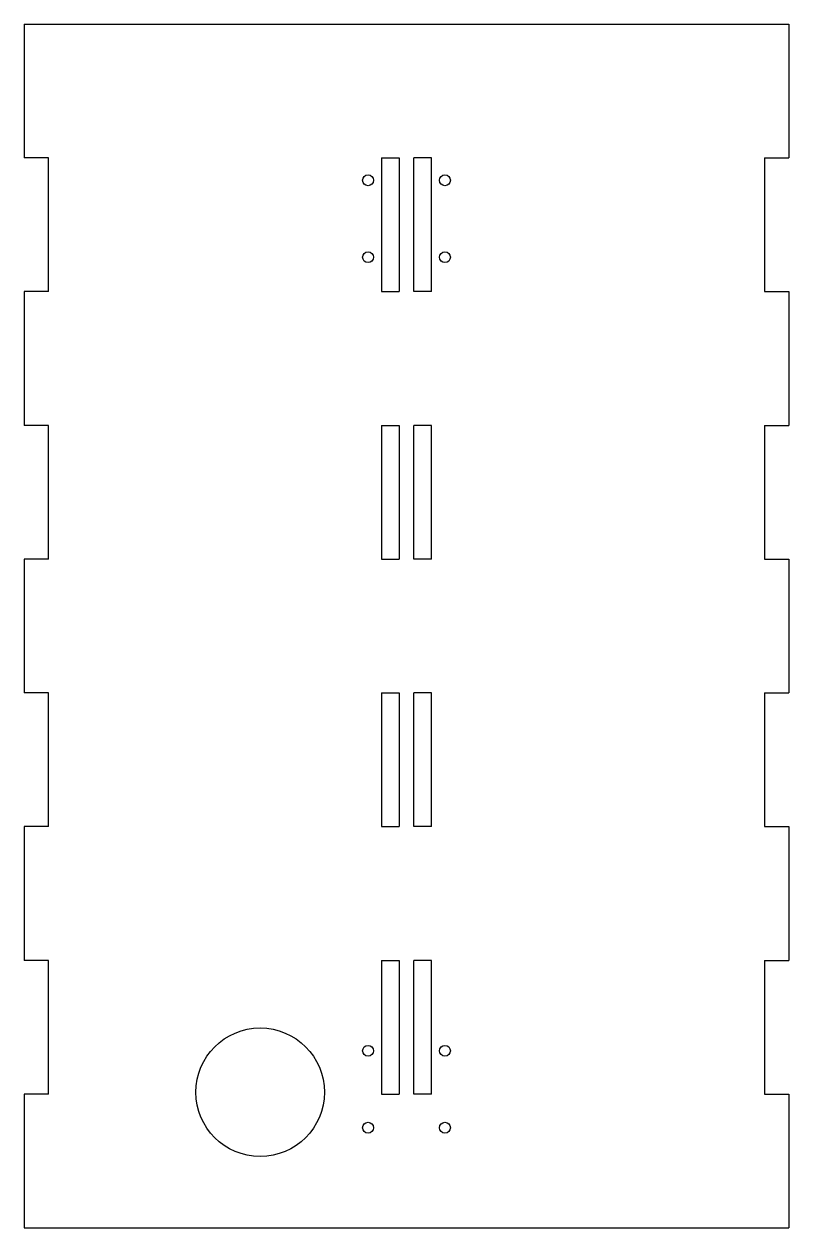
# Model space of a CAD drawing. Extents: x -134 to 134, y 0 to 422.
import ezdxf

# ---------------------------------------------------------------- set-up
doc = ezdxf.new("R2010")
doc.units = 0
doc.layers.add('VISIBLE', color=7, linetype='CONTINUOUS')

msp = doc.modelspace()

# ---------------------------------------------------------------- linework, layer by layer
at = {"layer": 'VISIBLE'}
for p, q in [((-133.95, 421.5), (133.95, 421.5)), ((-133.95, 421.5), (-133.95, 374.67)), ((133.95, 421.5), (133.95, 374.67)), ((-125.35, 374.67), (-133.95, 374.67)), ((-125.35, 327.83), (-125.35, 374.67)), ((-8.76, 374.67), (-8.76, 327.83)), ((-8.76, 374.67), (-2.55, 374.67)), ((-2.55, 374.67), (-2.55, 327.83)), ((2.55, 327.83), (2.55, 374.67)), ((8.76, 374.67), (2.55, 374.67)), ((8.76, 327.83), (8.76, 374.67)), ((125.35, 374.67), (125.35, 327.83)), ((125.35, 374.67), (133.95, 374.67)), ((-125.35, 327.83), (-133.95, 327.83)), ((-133.95, 327.83), (-133.95, 281)), ((-8.76, 327.83), (-2.55, 327.83)), ((8.76, 327.83), (2.55, 327.83)), ((125.35, 327.83), (133.95, 327.83)), ((133.95, 327.83), (133.95, 281)), ((-125.35, 281), (-133.95, 281)), ((-125.35, 234.17), (-125.35, 281)), ((-8.76, 281), (-8.76, 234.17)), ((-8.76, 281), (-2.55, 281)), ((-2.55, 281), (-2.55, 234.17)), ((2.55, 234.17), (2.55, 281)), ((8.76, 281), (2.55, 281)), ((8.76, 234.17), (8.76, 281)), ((125.35, 281), (125.35, 234.17)), ((125.35, 281), (133.95, 281)), ((-125.35, 234.17), (-133.95, 234.17)), ((-133.95, 234.17), (-133.95, 187.33)), ((-8.76, 234.17), (-2.55, 234.17)), ((8.76, 234.17), (2.55, 234.17)), ((125.35, 234.17), (133.95, 234.17)), ((133.95, 234.17), (133.95, 187.33)), ((-125.35, 187.33), (-133.95, 187.33)), ((-125.35, 140.5), (-125.35, 187.33)), ((-8.76, 187.33), (-8.76, 140.5)), ((-8.76, 187.33), (-2.55, 187.33)), ((-2.55, 187.33), (-2.55, 140.5)), ((2.55, 140.5), (2.55, 187.33)), ((8.76, 187.33), (2.55, 187.33)), ((8.76, 140.5), (8.76, 187.33)), ((125.35, 187.33), (125.35, 140.5)), ((125.35, 187.33), (133.95, 187.33)), ((-125.35, 140.5), (-133.95, 140.5)), ((-133.95, 140.5), (-133.95, 93.67)), ((-8.76, 140.5), (-2.55, 140.5)), ((8.76, 140.5), (2.55, 140.5)), ((125.35, 140.5), (133.95, 140.5)), ((133.95, 140.5), (133.95, 93.67)), ((-125.35, 93.67), (-133.95, 93.67)), ((-125.35, 46.83), (-125.35, 93.67)), ((-8.76, 93.67), (-8.76, 46.83)), ((-8.76, 93.67), (-2.55, 93.67)), ((-2.55, 93.67), (-2.55, 46.83)), ((2.55, 46.83), (2.55, 93.67)), ((8.76, 93.67), (2.55, 93.67)), ((8.76, 46.83), (8.76, 93.67)), ((125.35, 93.67), (125.35, 46.83)), ((125.35, 93.67), (133.95, 93.67)), ((-125.35, 46.83), (-133.95, 46.83)), ((-133.95, 46.83), (-133.95, 0)), ((-8.76, 46.83), (-2.55, 46.83)), ((8.76, 46.83), (2.55, 46.83)), ((125.35, 46.83), (133.95, 46.83)), ((133.95, 46.83), (133.95, 0)), ((-133.95, 0), (133.95, 0))]:
    msp.add_line(p, q, dxfattribs=at)
for centre, radius in [((-13.47, 366.82), 1.9), ((13.47, 366.82), 1.9), ((-13.47, 339.88), 1.9), ((13.47, 339.88), 1.9), ((-51.26, 47.5), 22.5), ((-13.47, 62.02), 1.9), ((13.47, 62.02), 1.9), ((-13.47, 35.08), 1.9), ((13.47, 35.08), 1.9)]:
    msp.add_circle(centre, radius, dxfattribs=at)

doc.saveas('drawing.dxf')
